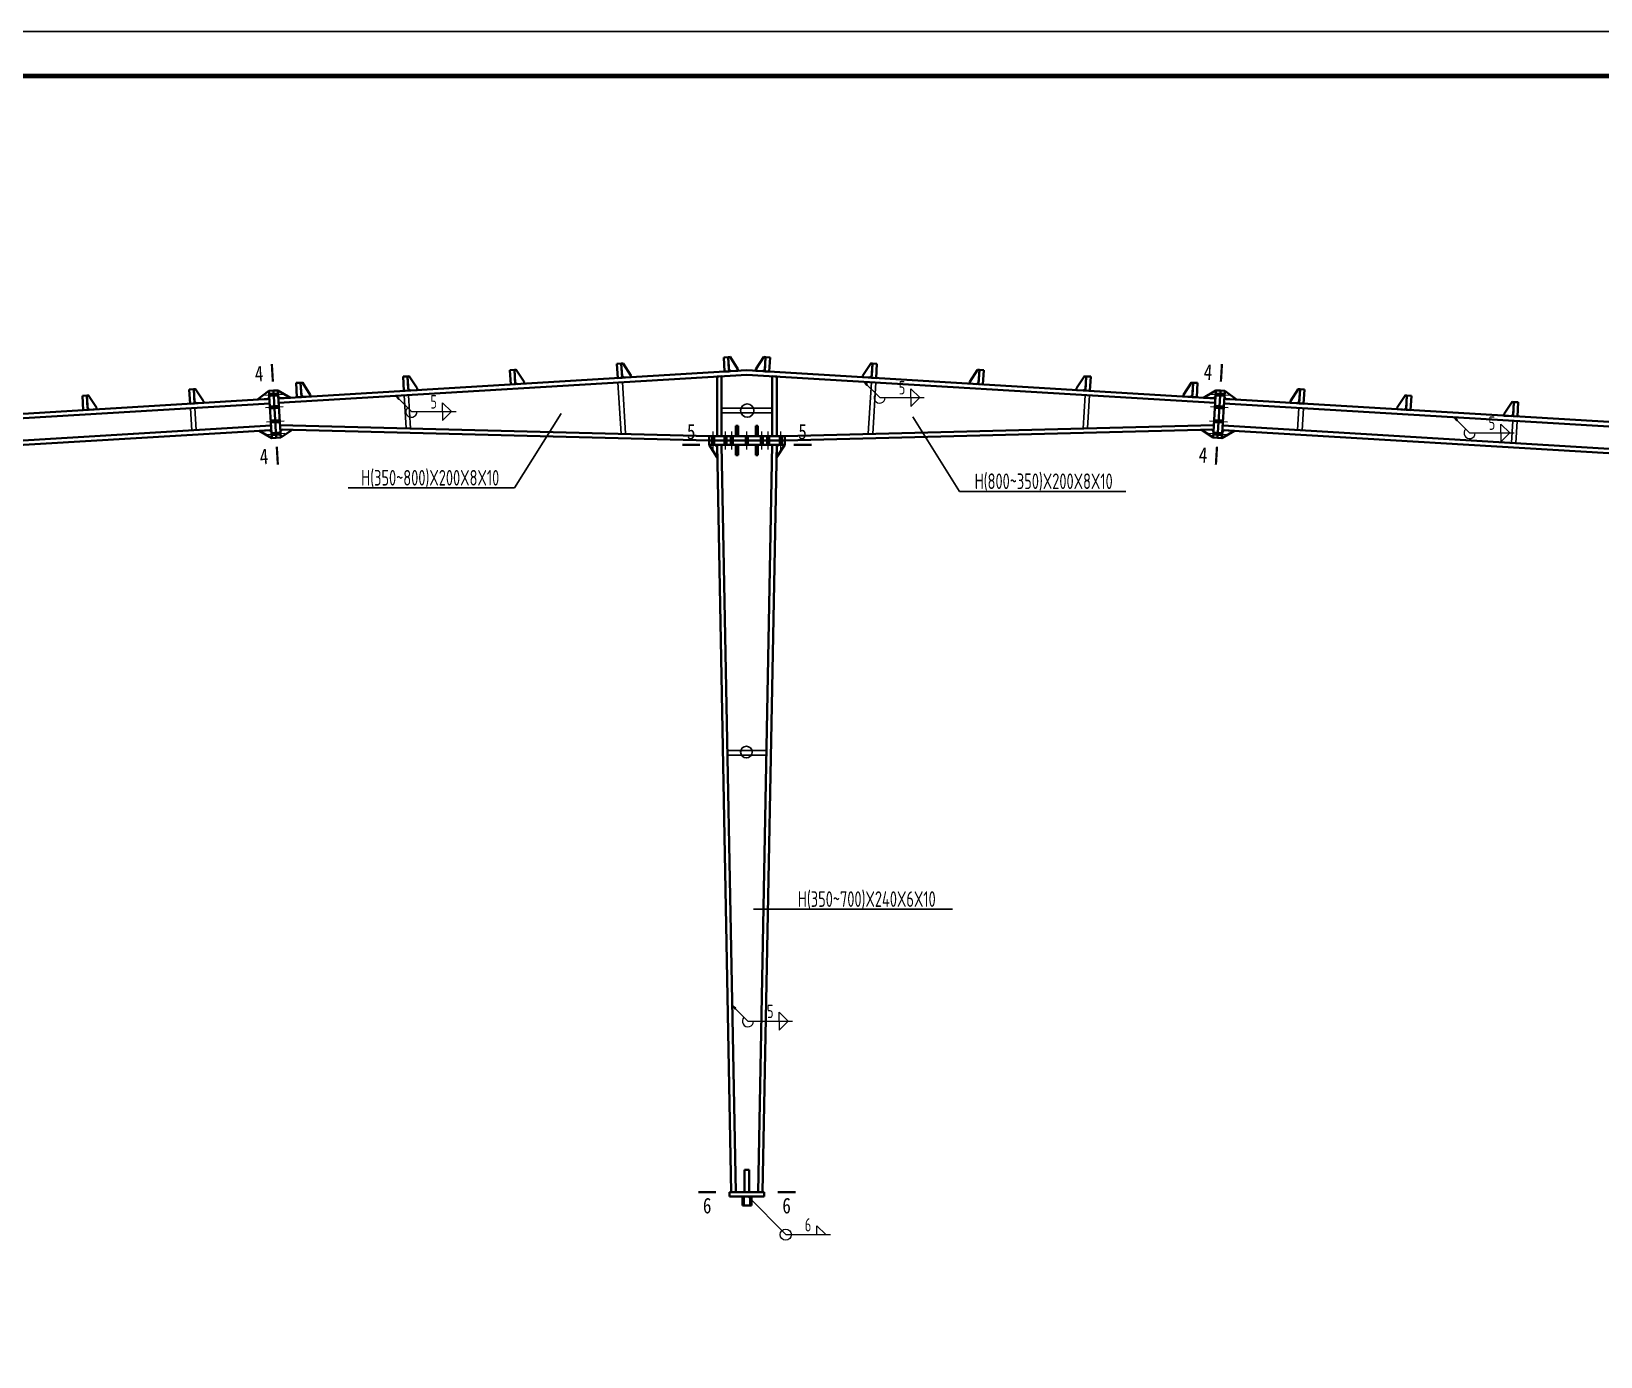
# Model space of a CAD drawing. Extents: x 492302 to 683319, y -252071 to 755100.
# Drawn here: x 526976 to 562144, y -84116 to -54416 of the extents above; entities that cross this region are included whole.
import ezdxf
from ezdxf.enums import TextEntityAlignment as Align

# ---------------------------------------------------------------- set-up
doc = ezdxf.new("R2010")
doc.units = 0
doc.header["$LTSCALE"] = 1000
doc.header["$MEASUREMENT"] = 0
for name, color, linetype, lineweight in [('10', 7, 'Continuous', 35), ('114', 2, 'Continuous', 18), ('116', 1, 'Continuous', 35), ('12', 2, 'Continuous', 35), ('14', 2, 'Continuous', 35), ('焊缝标注', 9, 'Continuous', 18)]:
    doc.layers.add(name, color=color, linetype=linetype, lineweight=lineweight)
for name, color, linetype in [('3T_WOOD', 21, 'Continuous'), ('BALCONY', 6, 'Continuous'), ('TK', 4, 'Continuous')]:
    doc.layers.add(name, color=color, linetype=linetype)
doc.styles.add('FromPkpm', font='Pkpmeng', dxfattribs={"width": 0.7, "bigfont": 'hztxt'})
doc.styles.add('TSSD_Dimension', font='Tssdeng.shx', dxfattribs={"width": 0.7, "bigfont": 'hztxt.shx'})
doc.styles.add('图框字体', font='', dxfattribs={"width": 0.8})
doc.styles.get('图框字体').set_extended_font_data('NSimSun')

# ---------------------------------------------------------------- blocks, each defined once
blk = doc.blocks.new('GeYuanFrame_78814363', base_point=(20.09, 4.53))
at = {"layer": 'TK'}
blk.add_lwpolyline([(20.09, 4.53), (20.09, 598.53), (1071.09, 598.53), (1071.09, 4.53)], close=True, dxfattribs=at)
at = {"layer": 'TK', "const_width": 1}
blk.add_lwpolyline([(45.09, 588.53), (1061.09, 588.53), (1061.09, 14.53), (45.09, 14.53)], close=True, dxfattribs=at)
blk = doc.blocks.new('Q321QS4A234223')
at = {"layer": '12', "lineweight": 35, "ltscale": 100}
for p, q in [((423587, 108415), (423487, 108409)), ((423487, 108409), (423506, 108089)), ((423606, 108095), (423587, 108415)), ((425983, 108558), (425883, 108553)), ((425883, 108553), (425902, 108233)), ((426002, 108239), (425983, 108558)), ((416400, 107984), (416300, 107978)), ((416300, 107978), (416319, 107658)), ((416419, 107664), (416400, 107984)), ((418796, 108127), (418696, 108121)), ((418696, 108121), (418715, 107802)), ((418815, 107808), (418796, 108127)), ((421191, 108271), (421092, 108265)), ((421092, 108265), (421111, 107946)), ((421211, 107952), (421191, 108271)), ((423506, 108089), (423606, 108095)), ((425902, 108233), (426002, 108239)), ((411609, 107696), (411509, 107690)), ((411509, 107690), (411528, 107371)), ((411628, 107377), (411609, 107696)), ((414004, 107840), (413904, 107834)), ((413904, 107834), (413924, 107514)), ((414023, 107520), (414004, 107840)), ((416319, 107658), (416419, 107664)), ((418715, 107802), (418815, 107808)), ((421111, 107946), (421211, 107952)), ((409213, 107552), (409113, 107546)), ((409113, 107546), (409132, 107227)), ((409232, 107233), (409213, 107552)), ((411528, 107371), (411628, 107377)), ((413924, 107514), (414023, 107520)), ((409132, 107227), (409232, 107233))]:
    blk.add_line(p, q, dxfattribs=at)
for points in [[(423803, 108147), (423806, 108107), (423646, 108098), (423604, 108135), (423587, 108415), (423627, 108417)], [(426199, 108291), (426202, 108251), (426042, 108241), (426000, 108279), (425983, 108558), (426023, 108561)], [(416616, 107716), (416619, 107676), (416459, 107667), (416417, 107704), (416400, 107984), (416440, 107986)], [(419012, 107860), (419014, 107820), (418855, 107810), (418812, 107848), (418796, 108127), (418836, 108130)], [(421408, 108004), (421410, 107964), (421250, 107954), (421208, 107992), (421191, 108271), (421231, 108273)], [(411825, 107429), (411827, 107389), (411668, 107379), (411625, 107417), (411609, 107696), (411649, 107698)], [(414221, 107572), (414223, 107532), (414063, 107523), (414021, 107560), (414004, 107840), (414044, 107842)], [(409429, 107285), (409432, 107245), (409272, 107235), (409230, 107273), (409213, 107552), (409253, 107555)]]:
    blk.add_lwpolyline(points, close=True, dxfattribs=at)
at = {"layer": '3T_WOOD'}
for points in [[(423512, 107990), (423581, 106840)], [(423612, 107996), (423681, 106846)], [(418721, 107702), (418765, 106963)], [(418821, 107708), (418866, 106960)], [(413930, 107414), (413960, 106915)], [(414029, 107420), (414059, 106921)], [(409138, 107126), (409168, 106628)], [(409238, 107132), (409268, 106634)]]:
    blk.add_lwpolyline(points, dxfattribs=at)

msp = doc.modelspace()

# ---------------------------------------------------------------- hatches: boundary and pattern name
at = {"layer": '焊缝标注'}
for points in [[(535140.7, -62583), (535200.6, -62664.5), (535221.8, -62643.3)], [(545634.7, -62268.2), (545694.5, -62349.7), (545715.8, -62328.5)], [(558855, -63061.4), (558914.9, -63142.9), (558936.2, -63121.7)], [(542681.6, -76243.9), (542741.5, -76325.4), (542762.8, -76304.2)], [(543036.2, -80530.6), (543096.1, -80612.1), (543117.4, -80590.9)]]:
    msp.add_hatch(color=256, dxfattribs=at).paths.add_polyline_path(points)

# ---------------------------------------------------------------- linework, layer by layer
at = {"color": 3, "lineweight": 35, "ltscale": 100}
for p, q in [((532511.2, -62640.6), (543011.2, -62010.6)), ((532517.2, -62740.4), (543011.1, -62110.8)), ((543011.1, -62110.8), (553505.2, -62740.4)), ((543011.2, -62010.6), (553511.2, -62640.6)), ((511710.8, -63888.6), (532311.6, -62652.6)), ((511716.8, -63988.4), (532317.5, -62752.4)), ((553704.9, -62752.4), (574305.6, -63988.4)), ((553710.9, -62652.6), (574311.6, -63888.6)), ((511746.8, -64487.5), (532347.5, -63251.5)), ((532547.1, -63239.2), (542162.8, -63483.7)), ((543859.6, -63483.7), (553475.3, -63239.2)), ((553674.9, -63251.5), (574275.6, -64487.5)), ((511752.8, -64587.4), (532353.5, -63351.3)), ((532553.1, -63339.3), (542162.8, -63583.7)), ((543859.6, -63583.7), (553469.3, -63339.3)), ((553668.9, -63351.3), (574269.6, -64587.4)), ((542661.2, -80430.6), (542342.8, -63683.7)), ((542342.8, -63683.7), (542442.8, -63683.7)), ((542761.2, -80430.6), (542442.8, -63683.7)), ((543261.2, -80430.6), (543579.6, -63683.7)), ((543361.2, -80430.6), (543679.6, -63683.7)), ((543579.6, -63683.7), (543679.6, -63683.7))]:
    msp.add_line(p, q, dxfattribs=at)
at = {"layer": '10', "lineweight": 35, "ltscale": 100, "const_width": 50}
for points in [[(532364.7, -61868), (532388.6, -62267.3)], [(553657.8, -61868), (553633.8, -62267.3)], [(532500, -64123.9), (532476.1, -63724.7)], [(541562.8, -63683.7), (541962.8, -63683.7)], [(544459.6, -63683.7), (544059.6, -63683.7)], [(553522.4, -64123.9), (553546.3, -63724.7)], [(541921.2, -80430.6), (542321.2, -80430.6)], [(544101.2, -80430.6), (543701.2, -80430.6)]]:
    msp.add_lwpolyline(points, dxfattribs=at)
at = {"layer": '114', "lineweight": 18, "ltscale": 100}
for p, q in [((532206.4, -62568.7), (532605.6, -62544.8)), ((553416.8, -62544.8), (553816.1, -62568.7)), ((532223.1, -62848.2), (532622.4, -62824.3)), ((553400, -62824.3), (553799.3, -62848.2)), ((532242.3, -63167.7), (532641.6, -63143.7)), ((553380.9, -63143.3), (553780.2, -63167.3)), ((532259.1, -63447.2), (532658.3, -63423.2)), ((542252.8, -63783.7), (542252.8, -63383.7)), ((542532.8, -63783.7), (542532.8, -63383.7)), ((542672.8, -63783.7), (542672.8, -63383.7)), ((543010.8, -63783.7), (543010.8, -63383.7)), ((543349.6, -63783.7), (543349.6, -63383.7)), ((543489.6, -63783.7), (543489.6, -63383.7)), ((543769.6, -63783.7), (543769.6, -63383.7)), ((553364.1, -63423.2), (553763.4, -63447.2))]:
    msp.add_line(p, q, dxfattribs=at)
at = {"layer": '114', "color": 1, "lineweight": 70, "ltscale": 100}
for p, q in [((532306.2, -62562.7), (532505.8, -62550.8)), ((553516.6, -62550.8), (553716.2, -62562.7)), ((532322.9, -62842.2), (532522.6, -62830.3)), ((553499.8, -62830.3), (553699.5, -62842.2)), ((532342.1, -63161.7), (532541.7, -63149.7)), ((553480.7, -63149.3), (553680.3, -63161.3)), ((532358.9, -63441.2), (532558.5, -63429.2)), ((542252.8, -63683.7), (542252.8, -63483.7)), ((542532.8, -63683.7), (542532.8, -63483.7)), ((542672.8, -63683.7), (542672.8, -63483.7)), ((543010.8, -63683.7), (543010.8, -63483.7)), ((543349.6, -63683.7), (543349.6, -63483.7)), ((543489.6, -63683.7), (543489.6, -63483.7)), ((543769.6, -63683.7), (543769.6, -63483.7)), ((553463.9, -63429.2), (553663.5, -63441.2))]:
    msp.add_line(p, q, dxfattribs=at)
at = {"layer": '116', "lineweight": 35, "ltscale": 100}
for p, q in [((542911.2, -80530.6), (542911.2, -80730.6)), ((542941.2, -80530.6), (542941.2, -80730.6)), ((543081.2, -80530.6), (543081.2, -80730.6)), ((543111.2, -80530.6), (543111.2, -80730.6)), ((542911.2, -80730.6), (543111.2, -80730.6))]:
    msp.add_line(p, q, dxfattribs=at)
at = {"layer": '14', "lineweight": 35, "ltscale": 100}
for p, q in [((542342.8, -62150.9), (542442.8, -62144.9)), ((542342.8, -63483.7), (542342.8, -62150.9)), ((542442.8, -62144.9), (542442.8, -63483.7)), ((543579.6, -63483.7), (543579.6, -62144.9)), ((543579.6, -62144.9), (543679.6, -62150.9)), ((543679.6, -62150.9), (543679.6, -63483.7)), ((532042, -62668.8), (532300.8, -62472.9)), ((532300.8, -62472.9), (532400.6, -62466.9)), ((532364.3, -63531), (532300.8, -62472.9)), ((532300.8, -62472.9), (532309.2, -62612.7)), ((532400.6, -62466.9), (532500.4, -62460.9)), ((532400.6, -62466.9), (532464.1, -63525)), ((532464.1, -63525), (532400.6, -62466.9)), ((532500.4, -62460.9), (532563.9, -63519)), ((532508.8, -62600.7), (532500.4, -62460.9)), ((532500.4, -62460.9), (532780.7, -62624.4)), ((553241.7, -62624.4), (553522, -62460.9)), ((553458.5, -63519), (553522, -62460.9)), ((553522, -62460.9), (553513.6, -62600.7)), ((553522, -62460.9), (553621.8, -62466.9)), ((553621.8, -62466.9), (553558.3, -63525)), ((553558.3, -63525), (553621.8, -62466.9)), ((553621.8, -62466.9), (553721.6, -62472.9)), ((553721.6, -62472.9), (553658.1, -63531)), ((553713.2, -62612.7), (553721.6, -62472.9)), ((553721.6, -62472.9), (553980.4, -62668.8)), ((532271.6, -62655), (532042, -62668.8)), ((532309.2, -62612.7), (532271.6, -62655)), ((532551.1, -62638.2), (532508.8, -62600.7)), ((532780.7, -62624.4), (532551.1, -62638.2)), ((553471.3, -62638.2), (553241.7, -62624.4)), ((553513.6, -62600.7), (553471.3, -62638.2)), ((553750.8, -62655), (553713.2, -62612.7)), ((553980.4, -62668.8), (553750.8, -62655)), ((542762.8, -63483.7), (542762.8, -63253.7)), ((542762.8, -63253.7), (542812.8, -63253.7)), ((542812.8, -63253.7), (542812.8, -63483.7)), ((543259.6, -63253.7), (543209.6, -63253.7)), ((543209.6, -63253.7), (543209.6, -63483.7)), ((543259.6, -63483.7), (543259.6, -63253.7)), ((532084, -63367.5), (532313.6, -63353.7)), ((532364.3, -63531), (532084, -63367.5)), ((532313.6, -63353.7), (532355.9, -63391.3)), ((532355.9, -63391.3), (532364.3, -63531)), ((532464.1, -63525), (532364.3, -63531)), ((532563.9, -63519), (532464.1, -63525)), ((532555.5, -63379.3), (532593.1, -63340.4)), ((532563.9, -63519), (532555.5, -63379.3)), ((532823, -63346.2), (532563.9, -63519)), ((532593.1, -63340.4), (532823, -63346.2)), ((542162.8, -63483.7), (543859.6, -63483.7)), ((542162.8, -63583.7), (542162.8, -63483.7)), ((543859.6, -63583.7), (542162.8, -63583.7)), ((542162.8, -63583.7), (543859.6, -63583.7)), ((542162.8, -63683.7), (542162.8, -63583.7)), ((542442.8, -63483.7), (542342.8, -63483.7)), ((542812.8, -63483.7), (542762.8, -63483.7)), ((543209.6, -63483.7), (543259.6, -63483.7)), ((543679.6, -63483.7), (543579.6, -63483.7)), ((543859.6, -63483.7), (543859.6, -63583.7)), ((543859.6, -63583.7), (543859.6, -63683.7)), ((553199.4, -63346.2), (553429.3, -63340.4)), ((553458.5, -63519), (553199.4, -63346.2)), ((553429.3, -63340.4), (553466.9, -63379.3)), ((553466.9, -63379.3), (553458.5, -63519)), ((553558.3, -63525), (553458.5, -63519)), ((553658.1, -63531), (553558.3, -63525)), ((553938.4, -63367.5), (553658.1, -63531)), ((553658.1, -63531), (553666.5, -63391.3)), ((553666.5, -63391.3), (553708.9, -63353.7)), ((553708.9, -63353.7), (553938.4, -63367.5)), ((543859.6, -63683.7), (542162.8, -63683.7)), ((542348.1, -63963.6), (542162.8, -63683.7)), ((542162.8, -63683.7), (542302.8, -63683.7)), ((542302.8, -63683.7), (542343.6, -63723.7)), ((542343.6, -63723.7), (542348.1, -63963.6)), ((542762.8, -63683.7), (542762.8, -63913.7)), ((542812.8, -63683.7), (542762.8, -63683.7)), ((542762.8, -63913.7), (542812.8, -63913.7)), ((542812.8, -63913.7), (542812.8, -63683.7)), ((543209.6, -63913.7), (543209.6, -63683.7)), ((543209.6, -63683.7), (543259.6, -63683.7)), ((543259.6, -63913.7), (543209.6, -63913.7)), ((543259.6, -63683.7), (543259.6, -63913.7)), ((543859.6, -63683.7), (543674.3, -63963.6)), ((543674.3, -63963.6), (543678.8, -63723.7)), ((543678.8, -63723.7), (543719.6, -63683.7)), ((543719.6, -63683.7), (543859.6, -63683.7)), ((542961.2, -80430.6), (542961.2, -79930.6)), ((542961.2, -79930.6), (543061.2, -79930.6)), ((543061.2, -79930.6), (543061.2, -80430.6)), ((542621.2, -80530.6), (542621.2, -80430.6)), ((542621.2, -80430.6), (543401.2, -80430.6)), ((543401.2, -80530.6), (542621.2, -80530.6)), ((543061.2, -80430.6), (542961.2, -80430.6)), ((543401.2, -80430.6), (543401.2, -80530.6))]:
    msp.add_line(p, q, dxfattribs=at)
at = {"layer": '3T_WOOD'}
for p, q in [((542442.8, -62861.1), (543579.6, -62861.1)), ((542442.8, -62967.3), (543579.6, -62967.3)), ((543449.4, -70530.5), (542573, -70530.5)), ((543447.4, -70635.4), (542575, -70635.4))]:
    msp.add_line(p, q, dxfattribs=at)
for centre, radius in [((543020.4, -62914.7), 148.7), ((542999, -70566.9), 129.6)]:
    msp.add_circle(centre, radius, dxfattribs=at)
at = {"layer": 'BALCONY'}
for p, q in [((537800.1, -64646.6, -3.6), (538850.8, -62978.6)), ((547777.3, -64724.7, -3.6), (546726.6, -63056.6)), ((537800.1, -64646.6, -3.6), (534073, -64646.6, -3.6)), ((547777.3, -64724.7, -3.6), (551504.4, -64724.7, -3.6)), ((543158.5, -74088.8), (547617.8, -74088.8))]:
    msp.add_line(p, q, dxfattribs=at)
at = {"layer": '焊缝标注', "lineweight": 18, "ltscale": 100}
for p, q in [((535140.7, -62583), (535493.2, -62937.6)), ((545634.7, -62268.2), (545987.2, -62622.7)), ((546687.2, -62422.7), (546887.2, -62622.7)), ((546687.2, -62622.7), (546687.2, -62422.7)), ((535493.2, -62937.6), (536493.2, -62937.6)), ((536193.2, -62737.6), (536393.2, -62937.6)), ((536193.2, -62937.6), (536193.2, -62737.6)), ((536193.2, -63137.6), (536393.2, -62937.6)), ((536193.2, -62937.6), (536193.2, -63137.6)), ((545987.2, -62622.7), (546987.2, -62622.7)), ((546687.2, -62822.7), (546887.2, -62622.7)), ((546687.2, -62622.7), (546687.2, -62822.7)), ((558855, -63061.4), (559207.6, -63416)), ((559907.6, -63216), (560107.6, -63416)), ((559907.6, -63416), (559907.6, -63216)), ((559207.6, -63416), (560207.6, -63416)), ((559907.6, -63616), (560107.6, -63416)), ((559907.6, -63416), (559907.6, -63616)), ((542681.6, -76243.9), (543034.2, -76598.4)), ((543034.2, -76598.4), (544034.2, -76598.4)), ((543734.2, -76398.4), (543934.2, -76598.4)), ((543734.2, -76598.4), (543734.2, -76398.4)), ((543734.2, -76798.4), (543934.2, -76598.4)), ((543734.2, -76598.4), (543734.2, -76798.4)), ((543036.2, -80530.6), (543882.4, -81381.5)), ((544582.4, -81181.5), (544782.4, -81381.5)), ((544582.4, -81381.5), (544582.4, -81181.5)), ((543882.4, -81381.5), (544882.4, -81381.5))]:
    msp.add_line(p, q, dxfattribs=at)
at = {"layer": '焊缝标注', "linetype": 'Continuous'}
for points in [[(535140.7, -62583), (535200.6, -62664.5), (535221.8, -62643.3)], [(545634.7, -62268.2), (545694.5, -62349.7), (545715.8, -62328.5)], [(558855, -63061.4), (558914.9, -63142.9), (558936.2, -63121.7)], [(542681.6, -76243.9), (542741.5, -76325.4), (542762.8, -76304.2)], [(543036.2, -80530.6), (543096.1, -80612.1), (543117.4, -80590.9)]]:
    msp.add_lwpolyline(points, close=True, dxfattribs=at)
at = {"layer": '焊缝标注', "lineweight": 18, "ltscale": 100}
msp.add_circle((543882.4, -81381.5), 125, dxfattribs=at)
for centre, start in [((545987.2, -62622.7), 134.84026), ((535493.2, -62937.6), 134.84026), ((559207.6, -63416), 134.8405), ((543034.2, -76598.4), 134.84032)]:
    msp.add_arc(centre, 125, start, 0, dxfattribs=at)

# ---------------------------------------------------------------- block references
at = {"layer": '3T_WOOD', "xscale": 100, "yscale": 100, "zscale": 100}
msp.add_blockref('GeYuanFrame_78814363', (493236, -113815.5), dxfattribs=at)
at = {"layer": '3T_WOOD'}
msp.add_blockref('Q321QS4A234223', (116610, -170273.6), dxfattribs=at)
at = {"layer": '3T_WOOD', "xscale": -1}
msp.add_blockref('Q321QS4A234223', (969412.4, -170273.6), dxfattribs=at)

# ---------------------------------------------------------------- texts
at = {"layer": '10', "lineweight": 25, "style": '图框字体', "width": 0.8}
for s, rotation, p in [('4', -3.43378, (553346.3, -62049.7)), ('4', 3.43344, (532077.2, -62085.6)), ('5', 0.00005, (541762.8, -63383.7)), ('5', 0.00005, (544259.6, -63383.7)), ('4', 3.43344, (532188.6, -63942.3)), ('4', -3.43378, (553234.9, -63906.3))]:
    msp.add_text(s, height=350, rotation=rotation, dxfattribs=at).set_placement(p, align=Align.MIDDLE_CENTER)
for p in [(542121.2, -80730.6), (543901.2, -80730.6)]:
    msp.add_text('6', height=350, dxfattribs=at).set_placement(p, align=Align.MIDDLE_CENTER)
at = {"layer": 'BALCONY', "style": 'TSSD_Dimension', "width": 0.7}
for s, p in [('H(350~800)X200X8X10', (535914.5, -64418.6, -3.6)), ('H(800~350)X200X8X10', (549662.9, -64496.6, -3.6)), ('H(350~700)X240X6X10', (545698.5, -73860.8))]:
    msp.add_text(s, height=350, dxfattribs=at).set_placement(p, align=Align.MIDDLE)
at = {"layer": '焊缝标注', "lineweight": 25, "style": 'FromPkpm', "width": 0.7}
for s, p in [('5', (535993.2, -62867.6)), ('5', (546487.2, -62552.7)), ('5', (559707.6, -63346)), ('5', (543534.2, -76528.4)), ('6', (544382.4, -81311.5))]:
    msp.add_text(s, height=300, dxfattribs=at).set_placement(p, align=Align.CENTER)

doc.saveas('drawing.dxf')
